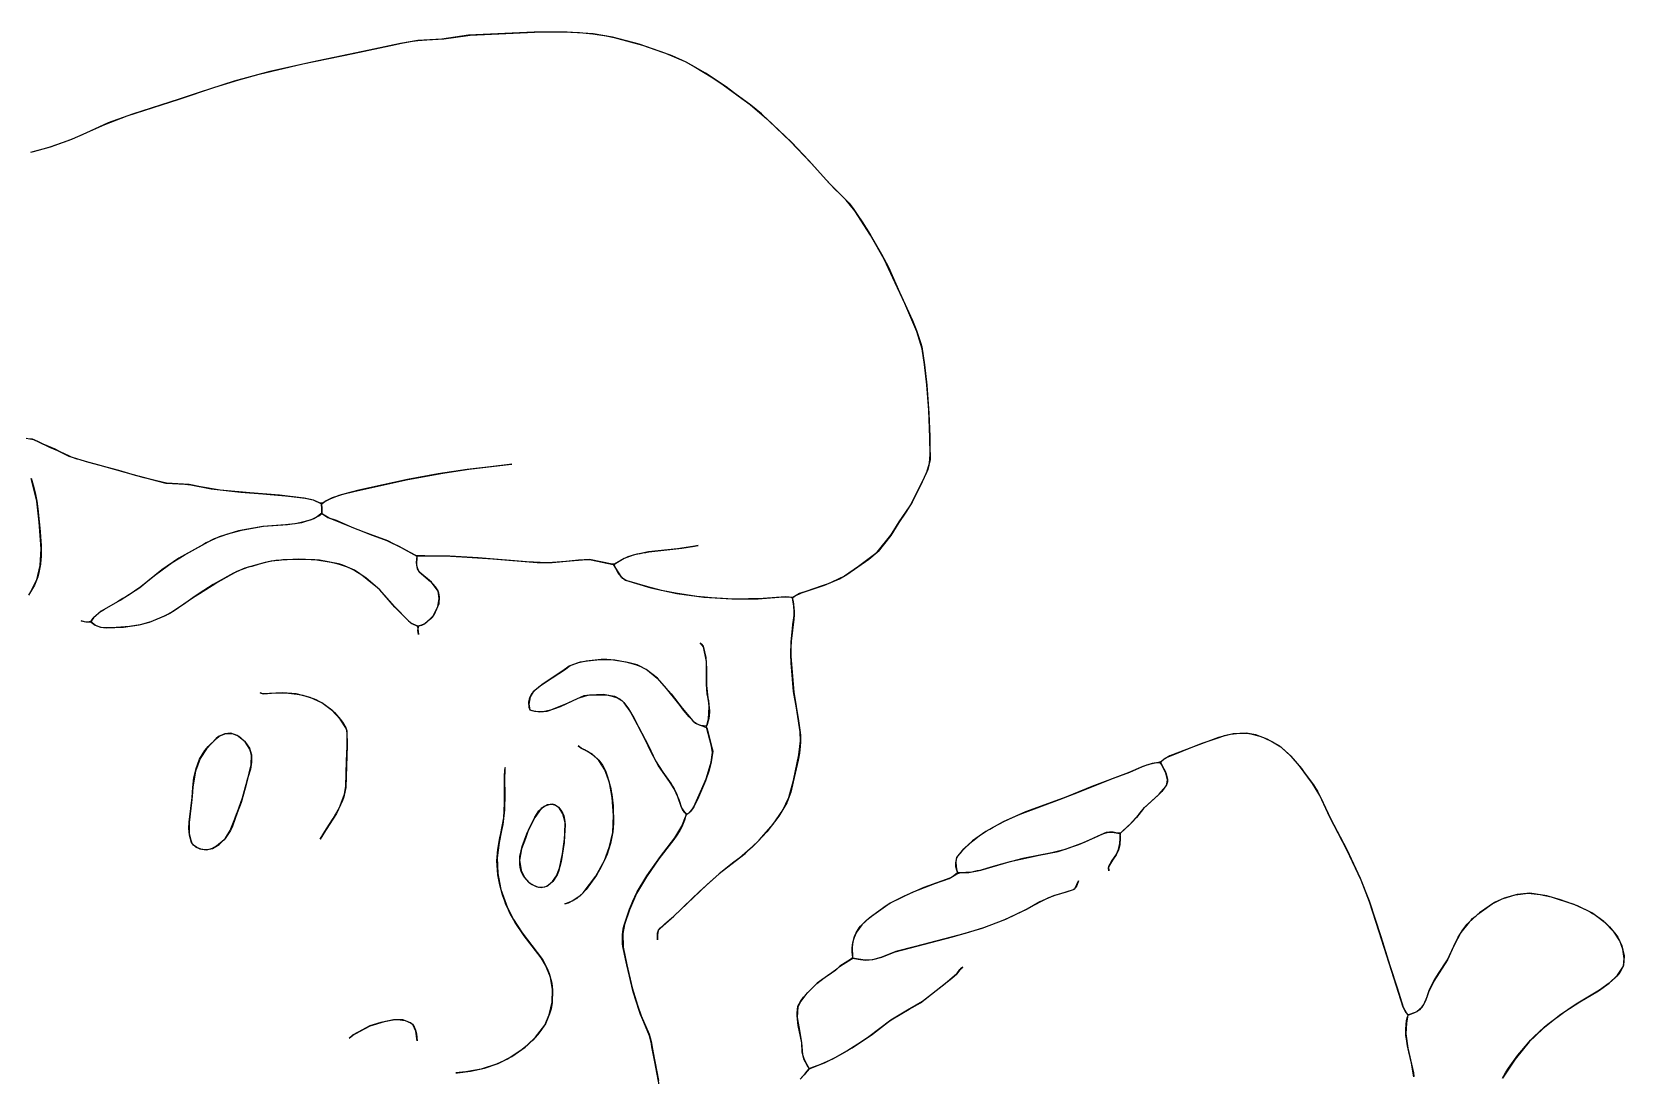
# Model space of a CAD drawing. Extents: x 0 to 8.8, y 0.1 to 11.
# Drawn here: x 3.938 to 8.344, y 8.132 to 11.019 of the extents above; entities that cross this region are included whole.
import ezdxf

# ---------------------------------------------------------------- set-up
doc = ezdxf.new("R2010")
doc.units = 0

msp = doc.modelspace()

# ---------------------------------------------------------------- linework, layer by layer
for points in [[(3.9225, 9.8951), (3.9427, 9.8909), (3.9568, 9.8847), (3.9875, 9.87), (4.0094, 9.8608), (4.0412, 9.8453), (4.0948, 9.8281), (4.1782, 9.8059), (4.2247, 9.7927), (4.236, 9.7894), (4.26, 9.7828), (4.2841, 9.7767), (4.3092, 9.7707), (4.3455, 9.7689), (4.3525, 9.7685), (4.3696, 9.7671), (4.3781, 9.7659), (4.4347, 9.7545), (4.5171, 9.7452), (4.5778, 9.7407), (4.5978, 9.739), (4.6193, 9.7373), (4.6405, 9.7352), (4.6729, 9.7315), (4.6951, 9.7284), (4.7169, 9.724), (4.7402, 9.7131), (4.7405, 9.7), (4.7407, 9.6908), (4.7407, 9.6877), (4.7254, 9.6757), (4.7187, 9.6721), (4.7088, 9.6683), (4.6837, 9.6611), (4.6666, 9.658), (4.6579, 9.6568), (4.649, 9.6557), (4.6399, 9.6549), (4.5777, 9.6506), (4.5099, 9.6389), (4.4569, 9.6219), (4.4211, 9.6051), (4.4134, 9.601), (4.3965, 9.5916), (4.3456, 9.5625), (4.2982, 9.5305), (4.2397, 9.4836), (4.2047, 9.4599), (4.1898, 9.4509), (4.1757, 9.4418), (4.1298, 9.4166), (4.1092, 9.3977), (4.1029, 9.3885), (4.0946, 9.3859), (4.0845, 9.3864), (4.075, 9.389), (4.0877, 9.3863), (4.1026, 9.3854), (4.1139, 9.3772), (4.1282, 9.3717), (4.1439, 9.3699), (4.1918, 9.372), (4.2355, 9.3785), (4.2641, 9.3853), (4.3084, 9.4039), (4.3298, 9.4165), (4.3858, 9.4547), (4.4019, 9.4654), (4.4473, 9.4937), (4.5062, 9.5266), (4.5379, 9.5384), (4.5477, 9.5411), (4.5686, 9.5471), (4.5892, 9.5523), (4.6002, 9.555), (4.6107, 9.5563), (4.6217, 9.5575), (4.633, 9.5587), (4.6436, 9.5593), (4.6773, 9.5603), (4.688, 9.5603), (4.7109, 9.5594), (4.7216, 9.5588), (4.7327, 9.5572), (4.7557, 9.554), (4.7664, 9.5522), (4.7782, 9.5494), (4.7886, 9.5466), (4.8003, 9.5428), (4.8105, 9.5392), (4.8212, 9.5346), (4.8324, 9.5289), (4.8516, 9.5165), (4.8766, 9.4961), (4.8895, 9.4858), (4.9008, 9.4757), (4.9418, 9.4293), (4.9803, 9.3893), (4.9897, 9.3816), (5.0053, 9.3748), (5.008, 9.3516), (5.0067, 9.3631), (5.0088, 9.3752), (5.0179, 9.3775), (5.0252, 9.3813), (5.0478, 9.4016), (5.0619, 9.4292), (5.0653, 9.451), (5.0624, 9.4711), (5.0439, 9.496), (5.0118, 9.5235), (5.0056, 9.5336), (5.0023, 9.5507), (5.0042, 9.5689), (5.0105, 9.5694), (5.0477, 9.5694), (5.0647, 9.5691), (5.0967, 9.568), (5.128, 9.5666), (5.2137, 9.5609), (5.3362, 9.5506), (5.378, 9.5505), (5.4275, 9.555), (5.4738, 9.559), (5.4861, 9.5582), (5.5471, 9.5456), (5.5678, 9.5125), (5.5811, 9.5021), (5.6512, 9.4809), (5.7232, 9.4654), (5.7977, 9.455), (5.8755, 9.4502), (5.9481, 9.4507), (6.0175, 9.4559), (6.0389, 9.4547), (6.0423, 9.4539), (6.0449, 9.4432), (6.0463, 9.4343), (6.0475, 9.4163), (6.0474, 9.4048), (6.0466, 9.3944), (6.0397, 9.3335), (6.0385, 9.315), (6.0388, 9.2909), (6.0466, 9.1924), (6.0598, 9.1131), (6.0646, 9.0805), (6.0654, 9.0726), (6.0656, 9.067), (6.0656, 9.0533), (6.0646, 9.0426), (6.0621, 9.0234), (6.0584, 9.0036), (6.0452, 8.9436), (6.0383, 8.9152), (6.0271, 8.8856), (6.0055, 8.8486), (5.9722, 8.8056), (5.9466, 8.778), (5.9327, 8.7644), (5.9189, 8.752), (5.904, 8.7392), (5.897, 8.7334), (5.8812, 8.7213), (5.8406, 8.6896), (5.7857, 8.6401), (5.7418, 8.5977), (5.7081, 8.5662), (5.6966, 8.5557), (5.6887, 8.549), (5.6712, 8.5329), (5.6695, 8.5207), (5.6696, 8.5068), (5.6697, 8.5252), (5.672, 8.5339), (5.6776, 8.5395), (5.7149, 8.5726), (5.8062, 8.6593), (5.8488, 8.6965), (5.9119, 8.746), (5.9512, 8.7828), (5.9895, 8.8267), (6.0164, 8.8656), (6.0331, 8.9002), (6.046, 8.9478), (6.0607, 9.0188), (6.0653, 9.0578), (6.0643, 9.0825), (6.0539, 9.1489), (6.0463, 9.1942), (6.0397, 9.2728), (6.0386, 9.2957), (6.0395, 9.3316), (6.0428, 9.3671), (6.0444, 9.3789), (6.0462, 9.3917), (6.0473, 9.4038), (6.0475, 9.4163), (6.0467, 9.4296), (6.0431, 9.453), (6.049, 9.458), (6.0681, 9.4669), (6.132, 9.4885), (6.173, 9.5053), (6.1938, 9.5177), (6.2542, 9.5605), (6.2777, 9.5791), (6.3154, 9.6262), (6.3193, 9.6324), (6.3384, 9.6637), (6.3685, 9.708), (6.3858, 9.7426), (6.4139, 9.7978), (6.4222, 9.8257), (6.4241, 9.8496), (6.4228, 9.8969), (6.4201, 9.9726), (6.4151, 10.0425), (6.4083, 10.0988), (6.402, 10.1418), (6.3874, 10.1903), (6.3539, 10.2677), (6.3275, 10.325), (6.2971, 10.3899), (6.259, 10.4564), (6.2153, 10.524), (6.1917, 10.5537), (6.1742, 10.571), (6.1605, 10.584), (6.1372, 10.6084), (6.0948, 10.6559), (6.038, 10.7156), (5.957, 10.792), (5.9282, 10.8167), (5.8831, 10.8489), (5.8677, 10.8606), (5.8596, 10.867), (5.8028, 10.9045), (5.7468, 10.9362), (5.6929, 10.9596), (5.6184, 10.9849), (5.5455, 11.0043), (5.4915, 11.0136), (5.4196, 11.0187), (5.3279, 11.0181), (5.1467, 11.0095), (5.0732, 10.9988), (5.0063, 10.9954), (4.9587, 10.9873), (4.8547, 10.9651), (4.7127, 10.9355), (4.5971, 10.9092), (4.498, 10.8824), (4.4011, 10.8511), (4.3465, 10.833), (4.2168, 10.7917), (4.1498, 10.767), (4.0779, 10.7343), (4.0643, 10.7285), (4.0498, 10.7225), (4.0351, 10.7166), (3.9882, 10.7003), (3.9556, 10.6907), (3.9384, 10.6865)], [(3.9355, 10.6859), (3.9901, 10.7009), (4.0491, 10.7222), (4.1407, 10.7632), (4.2024, 10.7869), (4.3458, 10.8328), (4.4445, 10.8658), (4.5116, 10.8865), (4.5671, 10.9017), (4.6878, 10.9303), (4.8277, 10.9595), (4.9317, 10.9814), (4.9608, 10.9878), (4.9919, 10.9937), (4.999, 10.9946), (5.0065, 10.9954), (5.0315, 10.9973), (5.0783, 10.9994), (5.1444, 11.0093), (5.1513, 11.0098), (5.3291, 11.0182), (5.4049, 11.0191), (5.4538, 11.0172), (5.4904, 11.0138), (5.5025, 11.0122), (5.5156, 11.0102), (5.5275, 11.0081), (5.5499, 11.0033), (5.5499, 11.0033), (5.5595, 11.0009), (5.6282, 10.982), (5.7021, 10.9561), (5.7089, 10.9534), (5.7478, 10.9357), (5.7709, 10.9235), (5.8227, 10.8917), (5.8517, 10.8728), (5.9031, 10.8348), (5.9263, 10.8184), (5.9719, 10.778), (6.0402, 10.7135), (6.088, 10.6627), (6.1449, 10.6001), (6.1753, 10.5701), (6.1995, 10.545), (6.2129, 10.5276), (6.2243, 10.511), (6.2356, 10.4935), (6.2577, 10.4585), (6.2896, 10.4042), (6.3083, 10.3676), (6.3394, 10.2985), (6.3754, 10.2202), (6.3866, 10.1925), (6.3984, 10.1566), (6.4006, 10.1475), (6.4084, 10.0981), (6.4152, 10.0416), (6.4205, 9.9634), (6.4228, 9.899), (6.4235, 9.8756), (6.4237, 9.8361), (6.418, 9.8081), (6.4021, 9.7744), (6.3743, 9.7179), (6.357, 9.6904), (6.3371, 9.6617), (6.3151, 9.6257), (6.2798, 9.5811), (6.2737, 9.5754), (6.2258, 9.5401), (6.1871, 9.5129), (6.1521, 9.4961), (6.1417, 9.492), (6.122, 9.4849), (6.0825, 9.4715), (6.0628, 9.4648), (6.0439, 9.4544), (6.0235, 9.4559), (5.9617, 9.4512), (5.8801, 9.4498), (5.8188, 9.4529), (5.7994, 9.4547), (5.7788, 9.457), (5.7194, 9.4658), (5.6804, 9.4738), (5.6424, 9.4832), (5.5861, 9.5), (5.5735, 9.5069), (5.5607, 9.5222), (5.5497, 9.5437), (5.5541, 9.5488), (5.5631, 9.5547), (5.5707, 9.5591), (5.5885, 9.5671), (5.6132, 9.5744), (5.6212, 9.5761), (5.6292, 9.5776), (5.6372, 9.5789), (5.6454, 9.5801), (5.6706, 9.5833), (5.7366, 9.5901), (5.7721, 9.5958), (5.782, 9.5983), (5.773, 9.596), (5.7249, 9.5886), (5.6444, 9.5799), (5.6024, 9.5715), (5.5772, 9.5622), (5.5522, 9.5474), (5.5437, 9.5461), (5.4815, 9.5588), (5.451, 9.5569), (5.4158, 9.5539), (5.392, 9.5515), (5.3792, 9.5505), (5.3639, 9.5499), (5.3069, 9.5528), (5.1731, 9.5638), (5.0946, 9.568), (5.026, 9.5693), (5.0006, 9.5702), (4.9851, 9.5786), (4.9545, 9.5952), (4.9391, 9.6027), (4.9238, 9.6104), (4.8752, 9.6279), (4.8583, 9.6346), (4.8245, 9.6479), (4.781, 9.6666), (4.7608, 9.6737), (4.7429, 9.6848), (4.7408, 9.687), (4.7405, 9.7004), (4.7402, 9.7115), (4.7415, 9.714), (4.749, 9.7192), (4.7639, 9.7271), (4.7778, 9.7329), (4.7889, 9.7367), (4.7991, 9.7398), (4.8328, 9.7482), (4.9792, 9.7808), (5.0752, 9.7984), (5.1477, 9.8087), (5.2024, 9.8153), (5.257, 9.8217), (5.2666, 9.8231), (5.2602, 9.8222), (5.2075, 9.8158), (5.1432, 9.808), (5.063, 9.7962), (4.9774, 9.7804), (4.8436, 9.7506), (4.8041, 9.7409), (4.7698, 9.7296), (4.7527, 9.7213), (4.7447, 9.7162), (4.7363, 9.7152), (4.7181, 9.7236), (4.6916, 9.7288), (4.6833, 9.73), (4.6241, 9.7367), (4.5418, 9.7432), (4.4594, 9.7509), (4.4052, 9.7599), (4.3739, 9.7663), (4.3108, 9.7704), (4.28, 9.7776), (4.2496, 9.7855), (4.2199, 9.7936), (4.1211, 9.8212), (4.0868, 9.8302), (4.0718, 9.8345), (4.0641, 9.8369), (4.0484, 9.8424), (4.0406, 9.8456), (4.0167, 9.8568), (4.0028, 9.864), (3.9693, 9.8779), (3.9622, 9.8816), (3.9549, 9.8857), (3.94, 9.8917), (3.9346, 9.893)], [(3.9365, 9.7841), (3.9441, 9.7579), (3.9483, 9.7393), (3.9503, 9.7299), (3.952, 9.7203), (3.955, 9.6995), (3.9614, 9.6368), (3.9627, 9.6217), (3.9636, 9.6099), (3.9641, 9.5981), (3.9642, 9.5661), (3.9637, 9.5596), (3.9626, 9.5463), (3.9569, 9.5183), (3.9547, 9.511), (3.9454, 9.488), (3.9291, 9.4605)], [(3.9343, 9.4684), (3.9518, 9.5028), (3.9618, 9.5422), (3.9643, 9.5886), (3.9586, 9.6624), (3.952, 9.7203), (3.937, 9.7828)], [(5.6751, 8.1008), (5.6624, 8.1692), (5.6541, 8.2105), (5.6526, 8.219), (5.6476, 8.2414), (5.629, 8.2853), (5.6229, 8.3003), (5.6202, 8.3082), (5.6024, 8.3627), (5.5848, 8.4373), (5.5812, 8.4545), (5.5772, 8.472), (5.5741, 8.4886), (5.5731, 8.4967), (5.5725, 8.5128), (5.5728, 8.5207), (5.5748, 8.5365), (5.5767, 8.5445), (5.5895, 8.5835), (5.5924, 8.5915), (5.5975, 8.6046), (5.6035, 8.6185), (5.6066, 8.6254), (5.6134, 8.6392), (5.6402, 8.6834), (5.6778, 8.7374), (5.7178, 8.7888), (5.7372, 8.821), (5.7474, 8.8467), (5.7512, 8.8545), (5.7592, 8.8604), (5.7657, 8.8671), (5.7705, 8.8747), (5.7927, 8.9244), (5.8041, 8.952), (5.8181, 8.9983), (5.8221, 9.0255), (5.8194, 9.0428), (5.8051, 9.0955), (5.811, 9.1179), (5.8128, 9.1512), (5.8114, 9.1626), (5.8087, 9.1787), (5.8074, 9.1874), (5.8053, 9.2146), (5.8048, 9.2766), (5.7967, 9.3176), (5.7876, 9.3281), (5.7902, 9.3258), (5.7963, 9.319), (5.8035, 9.2878), (5.8051, 9.2568), (5.8055, 9.2109), (5.8093, 9.176), (5.8107, 9.168), (5.813, 9.1475), (5.8132, 9.1422), (5.8131, 9.1368), (5.8113, 9.1195), (5.8072, 9.1026), (5.8054, 9.0981), (5.7897, 9.0995), (5.7793, 9.1035), (5.7706, 9.1093), (5.757, 9.1242), (5.7419, 9.1425), (5.7372, 9.1484), (5.7283, 9.1597), (5.6948, 9.2025), (5.6693, 9.2308), (5.6384, 9.2547), (5.6131, 9.2674), (5.5911, 9.2733), (5.5512, 9.2808), (5.5294, 9.282), (5.5134, 9.2825), (5.472, 9.2779), (5.447, 9.2727), (5.4253, 9.2642), (5.4079, 9.2515), (5.3977, 9.2447), (5.3492, 9.2122), (5.3257, 9.193), (5.3174, 9.1787), (5.3138, 9.1588), (5.3167, 9.1432), (5.3215, 9.141), (5.344, 9.1374), (5.3646, 9.1391), (5.4012, 9.1526), (5.4502, 9.1751), (5.4701, 9.1821), (5.4775, 9.1833), (5.4928, 9.1847), (5.5013, 9.1851), (5.5294, 9.1846), (5.5442, 9.1812), (5.5588, 9.1764), (5.5705, 9.1686), (5.576, 9.1635), (5.5894, 9.146), (5.6041, 9.1214), (5.6174, 9.0958), (5.6444, 9.0431), (5.664, 9.0017), (5.6843, 8.9707), (5.6978, 8.9517), (5.7071, 8.9384), (5.7113, 8.9322), (5.716, 8.925), (5.7226, 8.9112), (5.7253, 8.9037), (5.7282, 8.8953), (5.7362, 8.8719), (5.7411, 8.8635), (5.7485, 8.8542), (5.7444, 8.838), (5.7367, 8.8198), (5.7312, 8.8089), (5.7213, 8.7932), (5.7149, 8.7843), (5.6731, 8.7311), (5.639, 8.6813), (5.6114, 8.635), (5.5917, 8.5893), (5.5782, 8.549), (5.5733, 8.5244), (5.5745, 8.4863), (5.5847, 8.4377), (5.5994, 8.3739), (5.6147, 8.326), (5.6245, 8.2966), (5.6461, 8.2458), (5.6516, 8.2253), (5.6553, 8.2043), (5.6583, 8.1894), (5.6612, 8.1751), (5.6642, 8.1607), (5.6672, 8.1463), (5.6727, 8.1173)], [(6.0641, 8.1216), (6.0792, 8.1377), (6.088, 8.1487), (6.0938, 8.1521), (6.115, 8.1596), (6.1545, 8.1774), (6.2085, 8.2078), (6.2643, 8.2461), (6.306, 8.2783), (6.3161, 8.2851), (6.3663, 8.3148), (6.3973, 8.3326), (6.4843, 8.4008), (6.4982, 8.4131), (6.5062, 8.4242), (6.5142, 8.4307), (6.5082, 8.4267), (6.5032, 8.42), (6.4976, 8.4123), (6.4651, 8.3853), (6.4027, 8.3362), (6.3611, 8.3119), (6.3149, 8.2843), (6.2542, 8.2384), (6.2242, 8.2178), (6.1934, 8.1986), (6.179, 8.1903), (6.1702, 8.1856), (6.1624, 8.1814), (6.1303, 8.1659), (6.1133, 8.159), (6.0901, 8.151), (6.0859, 8.1566), (6.0791, 8.168), (6.0756, 8.1749), (6.0731, 8.1811), (6.0696, 8.1958), (6.0685, 8.2214), (6.059, 8.2695), (6.0561, 8.2969), (6.0559, 8.3051), (6.0582, 8.323), (6.0612, 8.3296), (6.0651, 8.336), (6.074, 8.3481), (6.0789, 8.3538), (6.0855, 8.3613), (6.1101, 8.3855), (6.1311, 8.4015), (6.1419, 8.4087), (6.1626, 8.4237), (6.1726, 8.4322), (6.1833, 8.4393), (6.205, 8.4535), (6.2103, 8.4561), (6.225, 8.453), (6.2454, 8.4508), (6.2654, 8.452), (6.2906, 8.4589), (6.3268, 8.4737), (6.4861, 8.5146), (6.5682, 8.5393), (6.6332, 8.5637), (6.689, 8.5903), (6.7302, 8.6132), (6.7523, 8.6235), (6.7727, 8.6309), (6.7829, 8.6339), (6.8206, 8.6457), (6.8244, 8.6478), (6.8341, 8.6698), (6.8276, 8.6523), (6.8193, 8.6451), (6.8005, 8.6389), (6.765, 8.6282), (6.7276, 8.6117), (6.6922, 8.5918), (6.644, 8.5683), (6.6319, 8.5632), (6.6203, 8.5584), (6.5715, 8.5402), (6.5213, 8.5244), (6.3838, 8.4884), (6.3289, 8.4744), (6.2969, 8.4612), (6.2902, 8.4587), (6.2681, 8.4524), (6.2632, 8.4516), (6.2524, 8.4508), (6.2436, 8.4508), (6.2147, 8.455), (6.2108, 8.456), (6.2089, 8.4632), (6.2084, 8.4758), (6.2082, 8.4844), (6.2096, 8.4987), (6.2143, 8.516), (6.2191, 8.5263), (6.2248, 8.5357), (6.228, 8.5402), (6.2317, 8.545), (6.248, 8.5609), (6.2571, 8.5681), (6.2658, 8.5748), (6.3027, 8.6013), (6.3144, 8.6092), (6.3752, 8.6385), (6.4371, 8.6627), (6.4763, 8.676), (6.4908, 8.6843), (6.4974, 8.6898), (6.5057, 8.6923), (6.5314, 8.6933), (6.5641, 8.6997), (6.6269, 8.7183), (6.6457, 8.7233), (6.7258, 8.741), (6.7781, 8.7515), (6.8358, 8.7705), (6.88, 8.7898), (6.9015, 8.8001), (6.9166, 8.8046), (6.9329, 8.804), (6.949, 8.801), (6.9501, 8.7882), (6.9486, 8.7698), (6.9471, 8.7625), (6.9452, 8.7562), (6.9385, 8.7419), (6.9288, 8.7274), (6.9175, 8.7083), (6.9188, 8.6977), (6.9173, 8.7047), (6.9182, 8.7108), (6.9258, 8.7233), (6.9343, 8.7354), (6.9386, 8.7421), (6.9452, 8.7563), (6.949, 8.7735), (6.9505, 8.8017), (6.9758, 8.8251), (7.0014, 8.8538), (7.0168, 8.8728), (7.0574, 8.9096), (7.076, 8.9311), (7.0791, 8.9371), (7.0808, 8.9492), (7.0762, 8.9684), (7.066, 8.9885), (7.0619, 8.9981), (7.0735, 9.0083), (7.0781, 9.0112), (7.1651, 9.0463), (7.1795, 9.0518), (7.2233, 9.067), (7.231, 9.0694), (7.2388, 9.0717), (7.246, 9.0738), (7.2551, 9.0757), (7.2716, 9.0778), (7.2807, 9.0784), (7.29, 9.0785), (7.2996, 9.0783), (7.3115, 9.077), (7.3361, 9.0704), (7.3461, 9.0667), (7.3717, 9.0547), (7.3945, 9.0405), (7.4223, 9.0154), (7.4515, 8.9807), (7.4573, 8.9729), (7.4704, 8.9553), (7.4849, 8.9353), (7.4906, 8.9263), (7.4958, 8.9177), (7.5045, 8.9013), (7.5116, 8.886), (7.5315, 8.8424), (7.5769, 8.7568), (7.6142, 8.6775), (7.6389, 8.6142), (7.671, 8.5162), (7.6877, 8.4627), (7.6971, 8.4327), (7.7163, 8.3742), (7.733, 8.3206), (7.7422, 8.3039), (7.7459, 8.2984), (7.7416, 8.2773), (7.7406, 8.2467), (7.7461, 8.2072), (7.7613, 8.1389), (7.7624, 8.1289)], [(8.0078, 8.1244), (8.0162, 8.1385), (8.0244, 8.1514), (8.0335, 8.1646), (8.0502, 8.1878), (8.0764, 8.2194), (8.0855, 8.2291), (8.0948, 8.2385), (8.1234, 8.2647), (8.1333, 8.273), (8.1803, 8.3084), (8.2215, 8.3349), (8.2736, 8.3658), (8.303, 8.3868), (8.3261, 8.4092), (8.3423, 8.4339), (8.3443, 8.4555), (8.3409, 8.4805), (8.3319, 8.5041), (8.3167, 8.5281), (8.2882, 8.5574), (8.2547, 8.5811), (8.2156, 8.6009), (8.1683, 8.6173), (8.1302, 8.6284), (8.0832, 8.6356), (8.0484, 8.6326), (8.0123, 8.6221), (7.9853, 8.61), (7.9444, 8.5816), (7.9155, 8.5558), (7.8927, 8.5266), (7.8728, 8.4899), (7.8551, 8.4512), (7.8175, 8.3923), (7.8032, 8.3617), (7.7946, 8.3382), (7.7845, 8.3194), (7.7702, 8.3077), (7.7529, 8.3009), (7.7464, 8.2991), (7.7404, 8.3064), (7.733, 8.3205), (7.7016, 8.4189), (7.6939, 8.4422), (7.6666, 8.5291), (7.6396, 8.612), (7.6165, 8.672), (7.5772, 8.7562), (7.5295, 8.8459), (7.5018, 8.9061), (7.482, 8.9391), (7.4459, 8.9879), (7.4231, 9.0146), (7.3916, 9.0424), (7.3567, 9.0619), (7.3249, 9.0739), (7.298, 9.0783), (7.2625, 9.0768), (7.2222, 9.0667), (7.1527, 9.0412), (7.0871, 9.0157), (7.0715, 9.0068), (7.0643, 9.0005), (7.0562, 8.9971), (7.0382, 8.9945), (7.0125, 8.9863), (6.9717, 8.9684), (6.8716, 8.9306), (6.7997, 8.9018), (6.6882, 8.8605), (6.6259, 8.8329), (6.5779, 8.8064), (6.5416, 8.7807), (6.5112, 8.7518), (6.4999, 8.7379), (6.4964, 8.7298), (6.4948, 8.7208), (6.4969, 8.702), (6.4995, 8.6918), (6.4856, 8.6808), (6.4787, 8.677), (6.4066, 8.6512), (6.3524, 8.628), (6.3134, 8.6086), (6.2551, 8.5665), (6.2352, 8.5485), (6.2202, 8.5282), (6.2135, 8.5136), (6.211, 8.5052), (6.2092, 8.496), (6.2083, 8.4854), (6.209, 8.4588), (6.2072, 8.455), (6.2017, 8.4511), (6.196, 8.4473), (6.1742, 8.4335), (6.1655, 8.426), (6.1518, 8.4156), (6.1467, 8.4119), (6.1115, 8.3866), (6.0881, 8.3639), (6.0791, 8.3541), (6.066, 8.3374), (6.0576, 8.3209), (6.0563, 8.2921), (6.063, 8.2499), (6.0684, 8.2226), (6.0705, 8.1899), (6.0754, 8.1753), (6.0825, 8.162), (6.0889, 8.15), (6.0839, 8.1433), (6.0792, 8.1377), (6.075, 8.133), (6.065, 8.1225)], [(7.7624, 8.128), (7.7556, 8.1656), (7.7483, 8.1969), (7.7447, 8.2138), (7.7416, 8.2326), (7.7406, 8.2419), (7.7401, 8.2609), (7.7407, 8.2717), (7.7424, 8.2836), (7.7445, 8.2936), (7.7476, 8.2994), (7.751, 8.3003), (7.767, 8.3062), (7.7796, 8.3143), (7.7897, 8.3275), (7.7989, 8.3493), (7.801, 8.3557), (7.806, 8.3693), (7.8139, 8.386), (7.8186, 8.3943), (7.8309, 8.4138), (7.8551, 8.4513), (7.8783, 8.5016), (7.8851, 8.5141), (7.8977, 8.534), (7.9102, 8.5501), (7.9152, 8.5555), (7.9206, 8.561), (7.9251, 8.5654), (7.9297, 8.5696), (7.9344, 8.5736), (7.9396, 8.5778), (7.9492, 8.5854), (7.9791, 8.6063), (8.0071, 8.6201), (8.0425, 8.6314), (8.079, 8.636), (8.1121, 8.6319), (8.1425, 8.6256), (8.1615, 8.6193), (8.2048, 8.6054), (8.2425, 8.5882), (8.2498, 8.5841), (8.257, 8.5799), (8.2649, 8.5749), (8.2914, 8.555), (8.2977, 8.5492), (8.3039, 8.5431), (8.3215, 8.5216), (8.3265, 8.5141), (8.3379, 8.4903), (8.3441, 8.4621), (8.3429, 8.4356), (8.3319, 8.4159), (8.3239, 8.4065), (8.32, 8.4023), (8.3031, 8.3869), (8.2764, 8.3674), (8.2672, 8.3617), (8.2117, 8.3289), (8.1656, 8.2978), (8.1188, 8.2607), (8.0815, 8.2249), (8.0424, 8.1769), (8.0074, 8.1237)]]:
    msp.add_lwpolyline(points)
for points in [[(5.0036, 9.5686), (5.003, 9.5435), (5.0054, 9.5338), (5.0102, 9.5254), (5.0419, 9.4987), (5.0546, 9.4833), (5.0617, 9.4726), (5.0638, 9.4671), (5.0654, 9.4548), (5.0641, 9.4362), (5.0516, 9.4072), (5.0404, 9.3942), (5.0255, 9.3815), (5.0138, 9.3761), (5.0063, 9.3744), (4.9872, 9.383), (4.9432, 9.4275), (4.9015, 9.4749), (4.8631, 9.5074), (4.831, 9.5295), (4.7987, 9.5432), (4.7904, 9.5459), (4.7865, 9.5474), (4.7342, 9.5569), (4.6759, 9.5603), (4.6132, 9.5564), (4.5922, 9.5528), (4.5844, 9.5508), (4.5282, 9.5349), (4.4966, 9.5209), (4.4398, 9.4896), (4.401, 9.4649), (4.3904, 9.4576), (4.3647, 9.4395), (4.3217, 9.4109), (4.3047, 9.4023), (4.2679, 9.3865), (4.238, 9.3788), (4.2087, 9.3741), (4.1594, 9.37), (4.1303, 9.371), (4.1146, 9.3768), (4.1019, 9.3866), (4.1083, 9.3967), (4.1254, 9.4135), (4.1397, 9.4219), (4.183, 9.4465), (4.237, 9.482), (4.2598, 9.4998), (4.2818, 9.518), (4.3265, 9.5507), (4.3602, 9.5715), (4.3825, 9.5842), (4.4362, 9.6131), (4.4442, 9.617), (4.4803, 9.6303), (4.5188, 9.6406), (4.5794, 9.6509), (4.6454, 9.6556), (4.6855, 9.6616), (4.7144, 9.6705), (4.7323, 9.6801), (4.7405, 9.6864), (4.757, 9.6757), (4.7722, 9.6697), (4.8127, 9.6533), (4.8726, 9.6291), (4.9209, 9.6118), (4.9606, 9.5923), (5.0036, 9.5686)], [(5.8212, 9.0354), (5.8223, 9.0289), (5.8183, 8.9992), (5.8124, 8.9763), (5.8025, 8.9463), (5.7833, 8.9012), (5.7703, 8.8743), (5.762, 8.8628), (5.7532, 8.8558), (5.751, 8.8544), (5.7449, 8.8584), (5.7386, 8.8673), (5.7356, 8.8733), (5.7259, 8.902), (5.7161, 8.9248), (5.7043, 8.9417), (5.672, 8.9886), (5.6513, 9.0276), (5.6361, 9.0596), (5.6141, 9.1019), (5.5938, 9.1397), (5.577, 9.1624), (5.5676, 9.1715), (5.5511, 9.1796), (5.5452, 9.181), (5.519, 9.1855), (5.4813, 9.1838), (5.466, 9.1815), (5.4132, 9.1581), (5.3733, 9.1418), (5.3536, 9.1378), (5.3306, 9.1386), (5.3176, 9.1422), (5.3144, 9.1498), (5.314, 9.1644), (5.3167, 9.1769), (5.3219, 9.1882), (5.3339, 9.2005), (5.3424, 9.2076), (5.3782, 9.2321), (5.4118, 9.2542), (5.4282, 9.2658), (5.4566, 9.2756), (5.4755, 9.2787), (5.5101, 9.2824), (5.5482, 9.2811), (5.582, 9.2757), (5.6083, 9.269), (5.6235, 9.2631), (5.6415, 9.2532), (5.669, 9.2311), (5.7071, 9.1877), (5.738, 9.1475), (5.7678, 9.1124), (5.7751, 9.1063), (5.7845, 9.1015), (5.7959, 9.0982), (5.8057, 9.0937), (5.8212, 9.0354)], [(4.5698, 9.1903), (4.5784, 9.1877), (4.6136, 9.1902), (4.6315, 9.1904), (4.6483, 9.1897), (4.6646, 9.1878), (4.6726, 9.1868), (4.688, 9.1835), (4.7167, 9.1745), (4.7244, 9.1713), (4.7442, 9.1607), (4.7701, 9.1412), (4.7756, 9.1359), (4.7925, 9.1165), (4.7977, 9.1092), (4.8076, 9.0936), (4.8104, 9.0854), (4.8108, 9.0442), (4.8091, 8.9871), (4.8075, 8.9286), (4.8015, 8.9023), (4.7982, 8.8921), (4.7812, 8.8559), (4.7614, 8.8252), (4.746, 8.802), (4.7405, 8.793), (4.7362, 8.7854), (4.7533, 8.8141), (4.7725, 8.8421), (4.7901, 8.8728), (4.8032, 8.9095), (4.8073, 8.9313), (4.8092, 9.0021), (4.8107, 9.0427), (4.8107, 9.079), (4.8091, 9.0903), (4.7919, 9.1172), (4.7687, 9.1424), (4.7412, 9.1624), (4.7084, 9.1776), (4.6699, 9.187), (4.6328, 9.1903), (4.5779, 9.1878), (4.5698, 9.1903), (4.5698, 9.1903)], [(4.4705, 8.7836), (4.4498, 8.7659), (4.4383, 8.7598), (4.4278, 8.7568), (4.4168, 8.7561), (4.4056, 8.7577), (4.3948, 8.7623), (4.3857, 8.7689), (4.3804, 8.7757), (4.3743, 8.7967), (4.3726, 8.815), (4.3733, 8.832), (4.3816, 8.9006), (4.3835, 8.9285), (4.3866, 8.9553), (4.3927, 8.9805), (4.4026, 9.0063), (4.4174, 9.0306), (4.4267, 9.0421), (4.4495, 9.0642), (4.4566, 9.0699), (4.4749, 9.0779), (4.493, 9.0779), (4.5111, 9.0699), (4.5157, 9.0667), (4.528, 9.0555), (4.5404, 9.0374), (4.5458, 9.0184), (4.5465, 8.9987), (4.5432, 8.9786), (4.5374, 8.9586), (4.5287, 8.9267), (4.5173, 8.8872), (4.5065, 8.8582), (4.4933, 8.8217), (4.4877, 8.8095), (4.4754, 8.7898), (4.4705, 8.7836)], [(4.4552, 9.0689), (4.4488, 9.0636), (4.4213, 9.0356), (4.4042, 9.0089), (4.3908, 8.9732), (4.3836, 8.9293), (4.3824, 8.9042), (4.3806, 8.8864), (4.3733, 8.8317), (4.3739, 8.8012), (4.3782, 8.7822), (4.3811, 8.7744), (4.3915, 8.7645), (4.4037, 8.7585), (4.4211, 8.7561), (4.4381, 8.7598), (4.4567, 8.7708), (4.4744, 8.7885), (4.4876, 8.8093), (4.5002, 8.8412), (4.5023, 8.8474), (4.5049, 8.8542), (4.5076, 8.861), (4.5209, 8.8994), (4.5296, 8.9298), (4.5317, 8.9369), (4.5354, 8.9517), (4.5376, 8.9597), (4.54, 8.9682), (4.5455, 8.9913), (4.5458, 9.0176), (4.5413, 9.0346), (4.5286, 9.0549), (4.507, 9.0724), (4.4891, 9.0784), (4.4726, 9.0772), (4.4552, 9.0689)], [(5.4501, 9.0436), (5.4535, 9.0404), (5.4561, 9.0378), (5.4777, 9.0274), (5.4937, 9.0166), (5.507, 9.0036), (5.5171, 8.9897), (5.5254, 8.974), (5.5287, 8.9659), (5.5316, 8.9578), (5.5403, 8.9252), (5.5418, 8.9171), (5.5431, 8.909), (5.5465, 8.8771), (5.5473, 8.8612), (5.5477, 8.8454), (5.5477, 8.8291), (5.5461, 8.8058), (5.5398, 8.7737), (5.5353, 8.7583), (5.5302, 8.744), (5.5242, 8.729), (5.5095, 8.7001), (5.5008, 8.6854), (5.4726, 8.6464), (5.4557, 8.6281), (5.4349, 8.6148), (5.4193, 8.6081), (5.4134, 8.6059), (5.423, 8.6095), (5.447, 8.6217), (5.4638, 8.6364), (5.4992, 8.6833), (5.5228, 8.7265), (5.5372, 8.7651), (5.5456, 8.8033), (5.5475, 8.851), (5.5443, 8.9004), (5.5364, 8.9421), (5.5234, 8.9775), (5.5074, 9.0032), (5.4893, 9.0196), (5.4678, 9.0326), (5.4581, 9.0369), (5.4501, 9.0436)], [(7.0809, 8.9439), (7.0784, 8.9354), (7.0653, 8.9176), (7.0605, 8.9125), (7.0555, 8.9075), (7.0147, 8.8705), (6.9947, 8.845), (6.9832, 8.8324), (6.9674, 8.8173), (6.9593, 8.8101), (6.9513, 8.8024), (6.9418, 8.8023), (6.9305, 8.8043), (6.92, 8.8047), (6.9111, 8.8035), (6.8877, 8.7934), (6.85, 8.7762), (6.7973, 8.7569), (6.7608, 8.7473), (6.6807, 8.7315), (6.6173, 8.7156), (6.5891, 8.707), (6.568, 8.7005), (6.5611, 8.6988), (6.554, 8.6972), (6.5392, 8.6944), (6.5229, 8.6926), (6.504, 8.6924), (6.4995, 8.6944), (6.4984, 8.697), (6.4954, 8.7089), (6.4947, 8.7198), (6.4982, 8.735), (6.5173, 8.7585), (6.5327, 8.7732), (6.5419, 8.7809), (6.5593, 8.7941), (6.5693, 8.8009), (6.5789, 8.8071), (6.5887, 8.8131), (6.5988, 8.8188), (6.6296, 8.8349), (6.6516, 8.8451), (6.6728, 8.8543), (6.7817, 8.8953), (6.8344, 8.9154), (6.9316, 8.9539), (6.9765, 8.9706), (7.0116, 8.986), (7.0169, 8.9882), (7.0238, 8.9906), (7.0298, 8.9924), (7.0469, 8.9961), (7.0595, 8.9973), (7.0662, 8.9881), (7.074, 8.9738), (7.0772, 8.966), (7.0806, 8.9512), (7.0809, 8.9439)], [(5.2477, 8.9834), (5.2472, 8.9795), (5.2463, 8.9489), (5.2469, 8.9104), (5.2461, 8.8661), (5.2413, 8.8255), (5.2381, 8.8094), (5.2313, 8.7765), (5.2256, 8.7336), (5.2274, 8.6899), (5.2364, 8.646), (5.2542, 8.5955), (5.2709, 8.563), (5.2949, 8.526), (5.3368, 8.4715), (5.351, 8.4519), (5.3642, 8.4273), (5.37, 8.4134), (5.3769, 8.3869), (5.3792, 8.3679), (5.3785, 8.3333), (5.3755, 8.3162), (5.3711, 8.3016), (5.3597, 8.2741), (5.3444, 8.252), (5.338, 8.244), (5.3313, 8.2364), (5.3244, 8.2291), (5.3174, 8.2222), (5.3102, 8.2155), (5.2954, 8.2032), (5.256, 8.1777), (5.2239, 8.1628), (5.1818, 8.1493), (5.1389, 8.1413), (5.1113, 8.1387), (5.1164, 8.1391), (5.152, 8.1437), (5.1912, 8.152), (5.2287, 8.1649), (5.2662, 8.1836), (5.3037, 8.2099), (5.3318, 8.237), (5.3575, 8.2702), (5.37, 8.2989), (5.3785, 8.3345), (5.379, 8.3697), (5.3732, 8.4031), (5.3595, 8.4366), (5.3475, 8.4566), (5.3011, 8.5174), (5.2755, 8.555), (5.262, 8.5789), (5.2541, 8.5958), (5.2503, 8.6047), (5.2469, 8.6135), (5.2406, 8.6313), (5.233, 8.6585), (5.2276, 8.6865), (5.2253, 8.7253), (5.2277, 8.7569), (5.2337, 8.7894), (5.2361, 8.8009), (5.244, 8.8442), (5.2467, 8.8852), (5.2466, 8.9244), (5.2464, 8.962), (5.2477, 8.9834)], [(5.3821, 8.8815), (5.3799, 8.8822), (5.3649, 8.8803), (5.3473, 8.8698), (5.3298, 8.8452), (5.312, 8.8091), (5.3039, 8.7871), (5.2932, 8.7585), (5.2882, 8.7271), (5.2921, 8.6984), (5.3013, 8.6792), (5.3146, 8.6647), (5.3334, 8.654), (5.3474, 8.6512), (5.3638, 8.6554), (5.3795, 8.6679), (5.3904, 8.684), (5.3984, 8.7052), (5.4064, 8.7449), (5.412, 8.7856), (5.413, 8.802), (5.4137, 8.8315), (5.4078, 8.8557), (5.3971, 8.8723), (5.3846, 8.8805), (5.3821, 8.8815)], [(5.3918, 8.6867), (5.3799, 8.6683), (5.3657, 8.6563), (5.3568, 8.6525), (5.3403, 8.6519), (5.3212, 8.6597), (5.3134, 8.6656), (5.2997, 8.6813), (5.2928, 8.6957), (5.29, 8.7065), (5.2885, 8.7157), (5.2886, 8.7374), (5.295, 8.7647), (5.3083, 8.7999), (5.3123, 8.81), (5.3304, 8.8464), (5.3416, 8.8635), (5.3558, 8.8762), (5.3699, 8.8816), (5.3779, 8.8822), (5.387, 8.8796), (5.3959, 8.8735), (5.4023, 8.8659), (5.4069, 8.858), (5.41, 8.8498), (5.4136, 8.8338), (5.414, 8.8252), (5.4126, 8.7942), (5.4113, 8.7758), (5.4031, 8.7239), (5.3954, 8.6957), (5.3918, 8.6867)], [(4.8739, 8.2687), (4.8416, 8.2514), (4.8257, 8.2425), (4.8165, 8.2342), (4.8263, 8.2429), (4.8446, 8.2531), (4.8745, 8.2691), (4.9143, 8.2808), (4.9278, 8.2839), (4.9428, 8.2861), (4.9499, 8.2864), (4.9718, 8.2836), (4.9864, 8.2773), (4.9913, 8.2733), (4.9964, 8.2659), (4.9999, 8.2568), (5.0023, 8.2469), (5.0036, 8.2361), (5.0044, 8.2274), (5.0008, 8.2536), (4.9936, 8.2705), (4.9863, 8.2774), (4.9649, 8.2851), (4.9395, 8.2856), (4.9043, 8.2779), (4.8739, 8.2688), (4.8739, 8.2687)]]:
    msp.add_lwpolyline(points, close=True)

doc.saveas('drawing.dxf')
